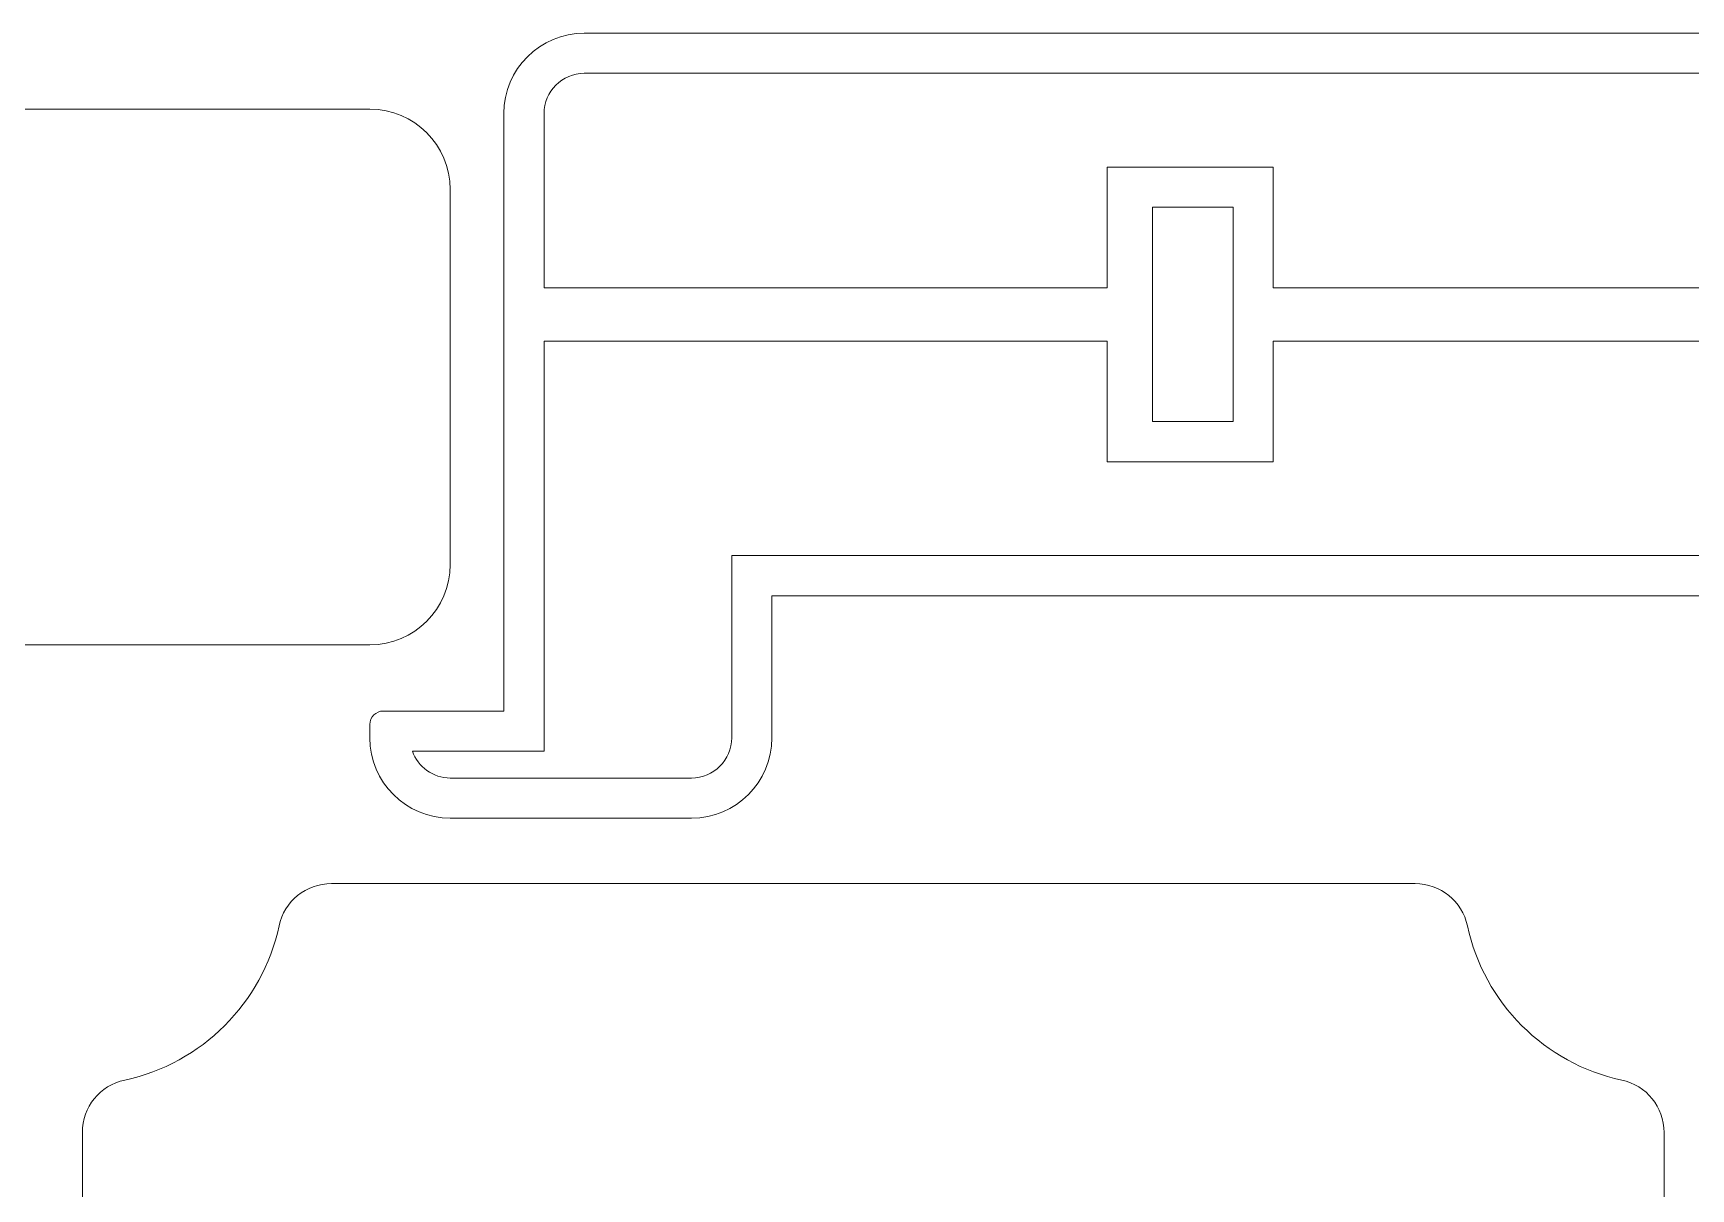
# Model space of a CAD drawing. Header units: millimetres. Extents: x -295 to 213, y -77 to 90.
# Drawn here: x 1.2 to 63, y 47.2 to 90.4 of the extents above; entities that cross this region are included whole.
import ezdxf

# ---------------------------------------------------------------- set-up
doc = ezdxf.new("R2010")
doc.units = ezdxf.units.MM
doc.header["$MEASUREMENT"] = 0
doc.layers.add('Layer 1', color=7, linetype='Continuous')

msp = doc.modelspace()

# ---------------------------------------------------------------- linework, layer by layer
at = {"layer": 'Layer 1', "color": 240, "lineweight": 9}
for points in [[(21.7657, 90.365), (20.1135, 90.365), (18.7656, 89.0173), (18.7656, 87.365)], [(99.7656, 90.365), (99.7656, 90.365), (21.7657, 90.365), (21.7657, 90.365)], [(13.7657, 87.5319), (13.7657, 87.5319), (-64.2344, 87.5319), (-64.2344, 87.5319)], [(16.7655, 84.5319), (16.7655, 86.1842), (15.418, 87.5319), (13.7657, 87.5319)], [(16.7655, 70.5319), (16.7655, 70.5319), (16.7655, 84.5319), (16.7655, 84.5319)], [(13.7657, 67.5319), (15.418, 67.5319), (16.7655, 68.8796), (16.7655, 70.5319)], [(-64.2344, 67.5319), (-64.2344, 67.5319), (13.7657, 67.5319), (13.7657, 67.5319)], [(14.2656, 65.065), (13.9903, 65.065), (13.7658, 64.8404), (13.7658, 64.565)], [(13.7658, 64.565), (13.7658, 64.565), (13.7658, 64.065), (13.7658, 64.065)], [(13.7658, 64.065), (13.7658, 62.413), (15.1138, 61.065), (16.7656, 61.065)], [(25.7656, 61.065), (27.4176, 61.065), (28.7658, 62.4132), (28.7658, 64.065)], [(16.7656, 61.065), (16.7656, 61.065), (25.7656, 61.065), (25.7656, 61.065)], [(52.7567, 58.6249), (52.7567, 58.6249), (12.3327, 58.6249), (12.3327, 58.6249)], [(4.6253, 51.2918), (3.6932, 51.0918), (3.0449, 50.2902), (3.0449, 49.3368)], [(3.0449, 49.3368), (3.0449, 49.3368), (3.0449, -20.6605), (3.0449, -20.6605)], [(62.0448, -20.6608), (62.0448, -20.6608), (62.0448, 49.337), (62.0448, 49.337)]]:
    msp.add_open_spline(points, degree=3, dxfattribs=at)
at = {"layer": 'Layer 1', "color": 140, "lineweight": 20}
for points in [[(21.7657, 88.865), (20.9414, 88.865), (20.2658, 88.1893), (20.2658, 87.365)], [(99.7656, 88.865), (99.7656, 88.865), (21.7657, 88.865), (21.7657, 88.865)], [(25.7656, 62.565), (26.5894, 62.565), (27.2658, 63.2412), (27.2658, 64.065)], [(15.3522, 63.565), (15.5596, 62.9843), (16.1166, 62.565), (16.7656, 62.565)], [(16.7656, 62.565), (16.7656, 62.565), (25.7656, 62.565), (25.7656, 62.565)]]:
    msp.add_open_spline(points, degree=3, dxfattribs=at)
at = {"layer": 'Layer 1', "color": 240, "lineweight": 9}
for points, knots in [([(18.7656, 87.365), (18.7656, 87.365), (18.7656, 65.065), (18.7656, 65.065), (18.7656, 65.065), (18.7656, 65.065), (14.2656, 65.065), (14.2656, 65.065)], [0, 0, 0, 0, 0.3333333, 0.3333333, 0.3333333, 0.3333333, 1, 1, 1, 1]), ([(42.9656, 83.865), (42.9656, 83.865), (45.9658, 83.865), (45.9658, 83.865), (45.9658, 83.865), (45.9658, 83.865), (45.9658, 75.865), (45.9658, 75.865), (45.9658, 75.865), (45.9658, 75.865), (42.9656, 75.865), (42.9656, 75.865), (42.9656, 75.865), (42.9656, 75.865), (42.9656, 83.865), (42.9656, 83.865)], [0, 0, 0, 0, 0.2, 0.2, 0.2, 0.2, 0.4, 0.4, 0.4, 0.4, 0.6, 0.6, 0.6, 0.6, 1, 1, 1, 1]), ([(28.7658, 64.065), (28.7658, 64.065), (28.7658, 69.365), (28.7658, 69.365), (28.7658, 69.365), (28.7658, 69.365), (92.7658, 69.365), (92.7658, 69.365)], [0, 0, 0, 0, 0.3333333, 0.3333333, 0.3333333, 0.3333333, 1, 1, 1, 1]), ([(12.3327, 58.6249), (11.3793, 58.6249), (10.5778, 57.9764), (10.378, 57.0443), (10.378, 57.0443), (9.7613, 54.1712), (7.4984, 51.9084), (4.6253, 51.2918)], [0, 0, 0, 0, 0.3333333, 0.3333333, 0.3333333, 0.3333333, 1, 1, 1, 1]), ([(62.0448, 49.337), (62.0448, 50.2904), (61.3963, 51.0918), (60.4642, 51.2918), (60.4642, 51.2918), (57.5912, 51.9084), (55.3283, 54.1713), (54.7117, 57.0444), (54.7117, 57.0444), (54.5117, 57.9765), (53.71, 58.6249), (52.7567, 58.6249)], [0, 0, 0, 0, 0.25, 0.25, 0.25, 0.25, 0.5, 0.5, 0.5, 0.5, 1, 1, 1, 1])]:
    msp.add_open_spline(points, degree=3, knots=knots, dxfattribs=at)
at = {"layer": 'Layer 1', "color": 140, "lineweight": 20}
for points, knots in [([(20.2658, 87.365), (20.2658, 87.365), (20.2658, 80.865), (20.2658, 80.865), (20.2658, 80.865), (20.2658, 80.865), (41.2656, 80.865), (41.2656, 80.865), (41.2656, 80.865), (41.2656, 80.865), (41.2656, 85.365), (41.2656, 85.365), (41.2656, 85.365), (41.2656, 85.365), (47.4657, 85.365), (47.4657, 85.365), (47.4657, 85.365), (47.4657, 85.365), (47.4657, 80.865), (47.4657, 80.865), (47.4657, 80.865), (47.4657, 80.865), (74.0656, 80.865), (74.0656, 80.865), (74.0656, 80.865), (74.0656, 80.865), (74.0656, 85.365), (74.0656, 85.365), (74.0656, 85.365), (74.0656, 85.365), (80.2656, 85.365), (80.2656, 85.365), (80.2656, 85.365), (80.2656, 85.365), (80.2656, 80.865), (80.2656, 80.865), (80.2656, 80.865), (80.2656, 80.865), (101.2658, 80.865), (101.2658, 80.865)], [0, 0, 0, 0, 0.0909091, 0.0909091, 0.0909091, 0.0909091, 0.1818182, 0.1818182, 0.1818182, 0.1818182, 0.2727273, 0.2727273, 0.2727273, 0.2727273, 0.3636364, 0.3636364, 0.3636364, 0.3636364, 0.4545455, 0.4545455, 0.4545455, 0.4545455, 0.5454545, 0.5454545, 0.5454545, 0.5454545, 0.6363636, 0.6363636, 0.6363636, 0.6363636, 0.7272727, 0.7272727, 0.7272727, 0.7272727, 0.8181818, 0.8181818, 0.8181818, 0.8181818, 1, 1, 1, 1]), ([(101.2658, 64.065), (101.2658, 64.065), (101.2658, 78.865), (101.2658, 78.865), (101.2658, 78.865), (101.2658, 78.865), (80.2656, 78.865), (80.2656, 78.865), (80.2656, 78.865), (80.2656, 78.865), (80.2656, 74.365), (80.2656, 74.365), (80.2656, 74.365), (80.2656, 74.365), (74.0656, 74.365), (74.0656, 74.365), (74.0656, 74.365), (74.0656, 74.365), (74.0656, 78.865), (74.0656, 78.865), (74.0656, 78.865), (74.0656, 78.865), (47.4657, 78.865), (47.4657, 78.865), (47.4657, 78.865), (47.4657, 78.865), (47.4657, 74.365), (47.4657, 74.365), (47.4657, 74.365), (47.4657, 74.365), (41.2656, 74.365), (41.2656, 74.365), (41.2656, 74.365), (41.2656, 74.365), (41.2656, 78.865), (41.2656, 78.865), (41.2656, 78.865), (41.2656, 78.865), (20.2658, 78.865), (20.2658, 78.865), (20.2658, 78.865), (20.2658, 78.865), (20.2658, 63.565), (20.2658, 63.565), (20.2658, 63.565), (20.2658, 63.565), (15.3522, 63.565), (15.3522, 63.565)], [0, 0, 0, 0, 0.0769231, 0.0769231, 0.0769231, 0.0769231, 0.1538462, 0.1538462, 0.1538462, 0.1538462, 0.2307692, 0.2307692, 0.2307692, 0.2307692, 0.3076923, 0.3076923, 0.3076923, 0.3076923, 0.3846154, 0.3846154, 0.3846154, 0.3846154, 0.4615385, 0.4615385, 0.4615385, 0.4615385, 0.5384615, 0.5384615, 0.5384615, 0.5384615, 0.6153846, 0.6153846, 0.6153846, 0.6153846, 0.6923077, 0.6923077, 0.6923077, 0.6923077, 0.7692308, 0.7692308, 0.7692308, 0.7692308, 0.8461538, 0.8461538, 0.8461538, 0.8461538, 1, 1, 1, 1]), ([(27.2658, 64.065), (27.2658, 64.065), (27.2658, 70.865), (27.2658, 70.865), (27.2658, 70.865), (27.2658, 70.865), (94.2658, 70.865), (94.2658, 70.865), (94.2658, 70.865), (94.2658, 70.865), (94.2658, 63.565), (94.2658, 63.565), (94.2658, 63.565), (94.2658, 63.565), (89.3521, 63.565), (89.3521, 63.565)], [0, 0, 0, 0, 0.2, 0.2, 0.2, 0.2, 0.4, 0.4, 0.4, 0.4, 0.6, 0.6, 0.6, 0.6, 1, 1, 1, 1])]:
    msp.add_open_spline(points, degree=3, knots=knots, dxfattribs=at)

doc.saveas('drawing.dxf')
